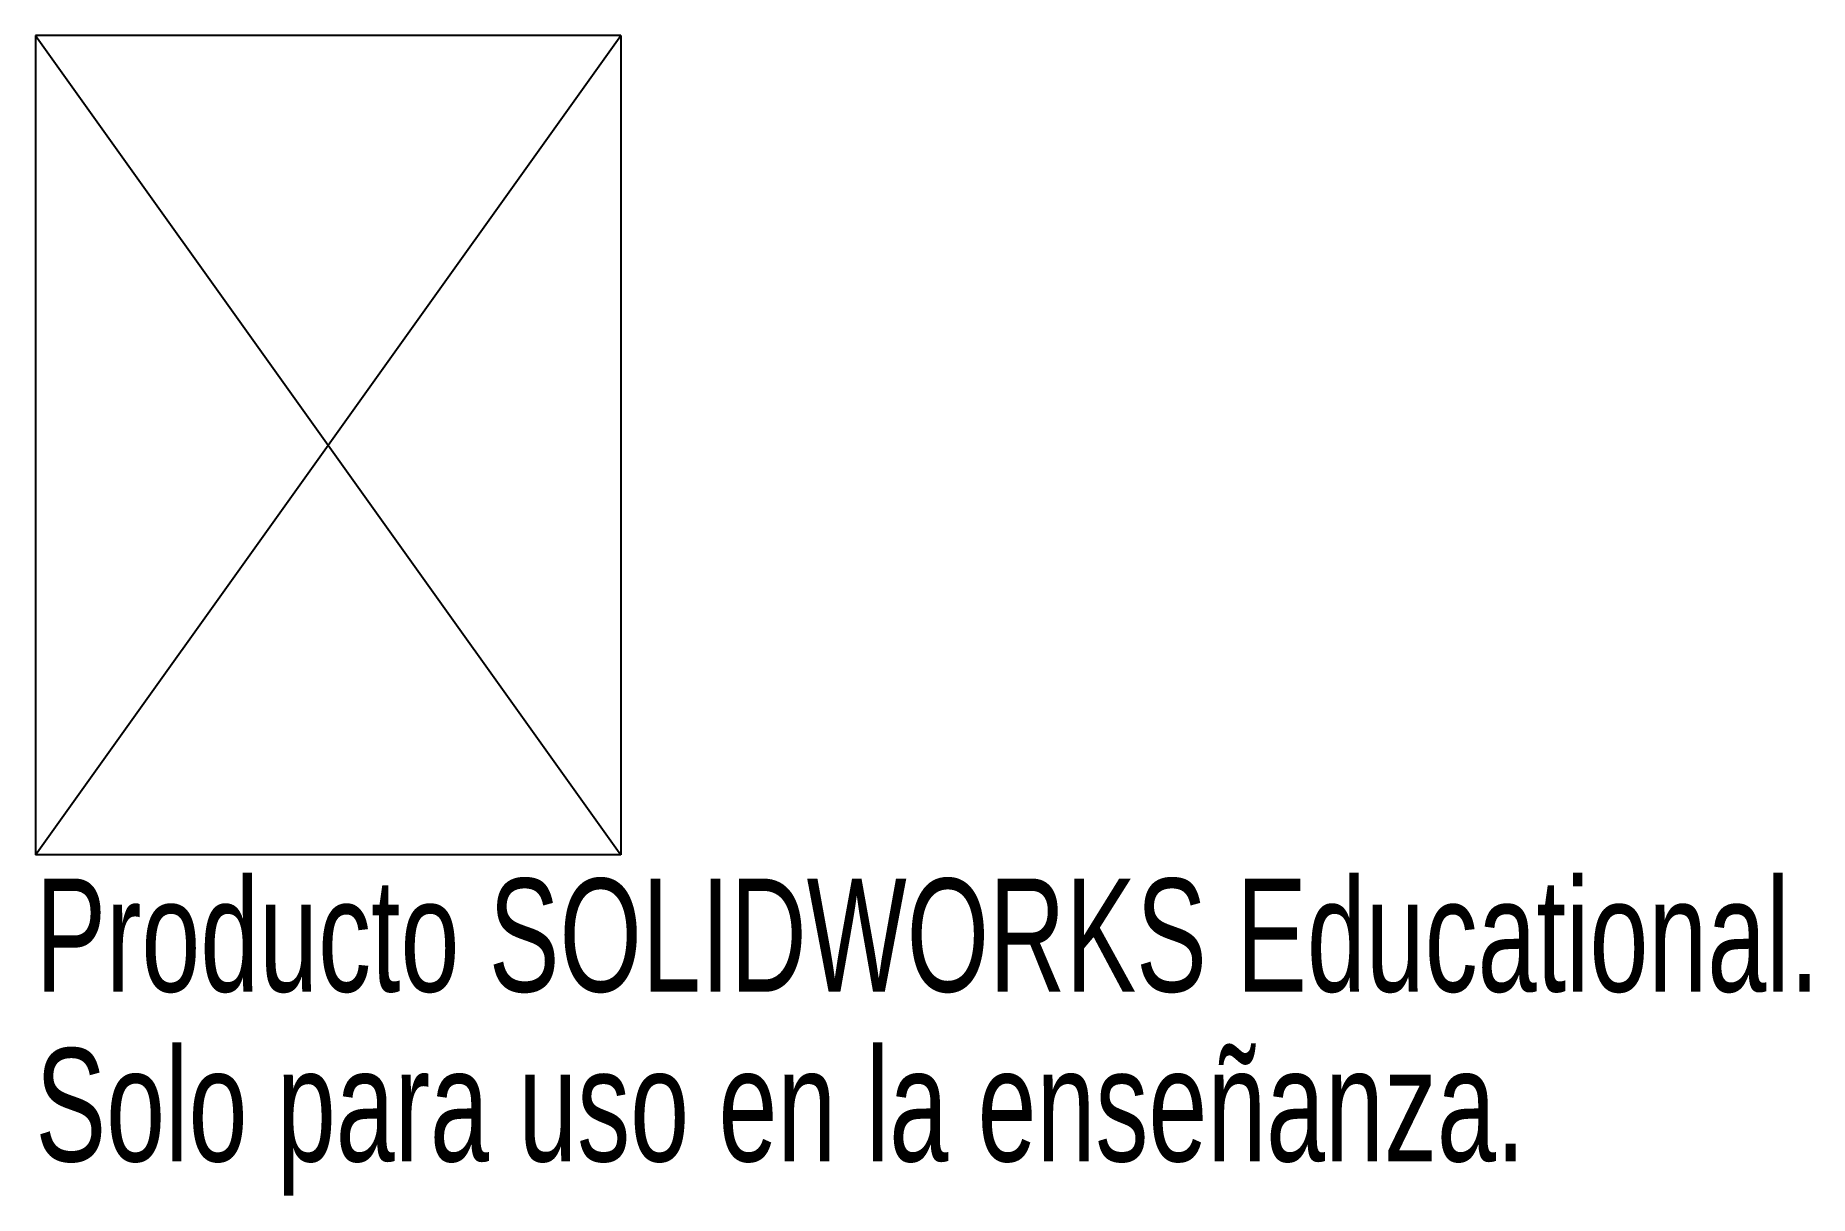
# Model space of a CAD drawing. Header units: metres. Extents: x -0.3625 to -0.2867, y 0.0803 to 0.1299.
import ezdxf

# ---------------------------------------------------------------- set-up
doc = ezdxf.new("R2010")
doc.units = ezdxf.units.M
doc.header["$PDSIZE"] = -1
doc.styles.add('SLDTEXTSTYLE0', font='TXT', dxfattribs={"width": 0.7})

msp = doc.modelspace()

# ---------------------------------------------------------------- linework, layer by layer
at = {"color": 7, "linetype": 'Continuous'}
for p, q in [((-0.3625, 0.094892), (-0.3375, 0.129892)), ((-0.3625, 0.129892), (-0.3375, 0.094892)), ((-0.3625, 0.129892), (-0.3625, 0.094892)), ((-0.3375, 0.129892), (-0.3625, 0.129892)), ((-0.3375, 0.129892), (-0.3375, 0.094892)), ((-0.3375, 0.094892), (-0.3625, 0.094892))]:
    msp.add_line(p, q, dxfattribs=at)
msp.add_point((-0.35, 0.112392), dxfattribs=at)

# ---------------------------------------------------------------- texts
at = {"color": 7, "linetype": 'Continuous', "char_height": 0.00483362, "attachment_point": 1, "style": 'SLDTEXTSTYLE0'}
for s, insert in [('Producto SOLIDWORKS Educational.', (-0.3625, 0.093872)), ('Solo para uso en la enseñanza.', (-0.3625, 0.086622))]:
    msp.add_mtext(s, dxfattribs=dict(at, insert=insert))

doc.saveas('drawing.dxf')
